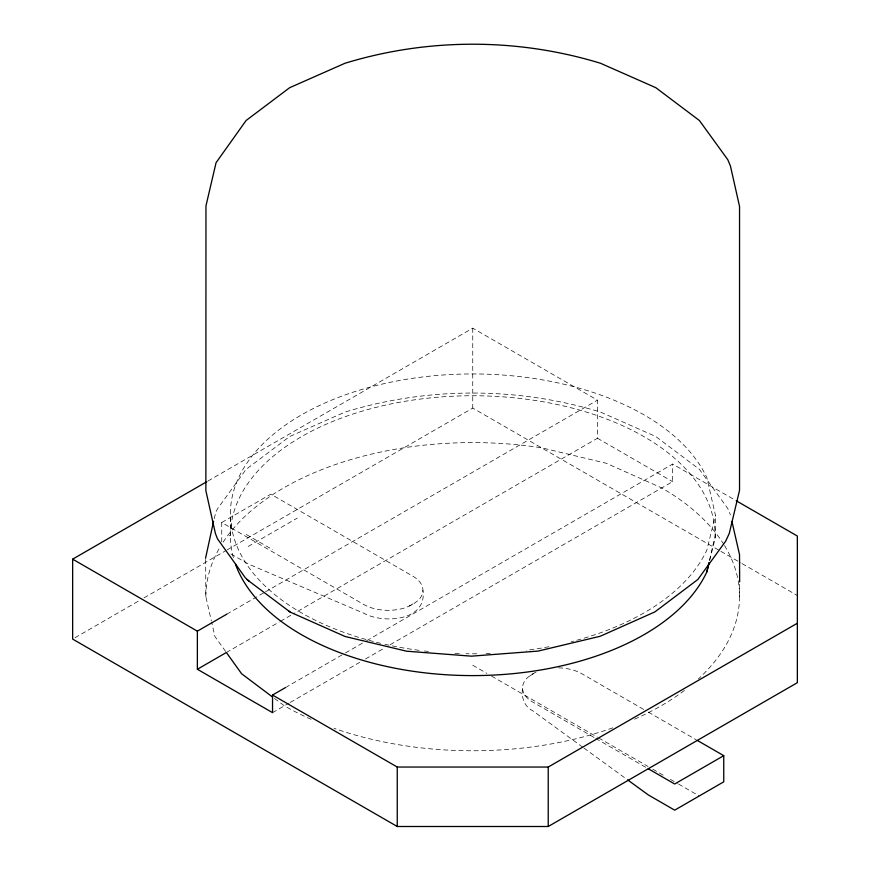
<?xml version="1.0" encoding="UTF-8"?>
<svg xmlns="http://www.w3.org/2000/svg" width="870" height="870" viewBox="0 0 870 870"><rect width="100%" height="100%" fill="white"/><g stroke="black" fill="none" stroke-linecap="round" stroke-linejoin="round"><path stroke-width="0.65" stroke-dasharray="4.35 3.26" d="M214.172 518.694L216.064 511.538L217.707 508.504L246.079 469.365L289.677 436.512L344.955 412.097C427.986 386.693 517.509 386.693 600.528 412.097L655.806 436.512L699.415 469.365L727.777 508.504L730.441 514.844M709.485 560.323L715.107 535.67A242.36 139.929 0 0 0 453.487 396.187A242.36 139.929 0 0 0 233.443 557.844M380.658 643.311A242.36 139.929 0 0 1 312.678 408.813A242.36 139.929 0 0 1 706.853 477.663L715.444 515.334L706.853 550.09A242.36 139.929 0 0 1 571.351 641.701M709.713 560.302L715.444 537.127L715.444 515.334M207.974 481.023L472.747 328.164L597.462 400.167L597.462 438.262L293.342 613.85M221.741 522.5L270.809 494.171L412.771 576.136A34.702 20.032 0 0 1 418.285 600.311L412.771 604.465L405.583 607.641A34.702 20.032 0 0 1 363.703 604.465L221.741 522.5L221.741 542.119M74.983 637.743L139.341 600.583M144.018 597.875L225.928 550.59M227.103 549.916L472.747 408.095L719.729 550.688M248.157 546.469L297.225 518.139M226.787 614.176L264.447 592.437M265.622 591.752L597.462 400.167M226.374 652.511L279.237 621.985M280.412 621.311L292.168 614.524M409.204 606.042L415.501 602.399M285.48 687.572L344.313 653.598M345.488 652.924L365.498 641.375M366.672 640.69L672.63 464.047L734.998 500.054M272.538 712.65L289.09 703.09M290.265 702.416L359.625 662.375M365.498 658.981L384.312 648.117M390.184 644.724L672.63 481.654L672.63 464.047M529.971 675.783L536.301 672.129L532.723 673.717L527.209 677.861A34.702 20.032 0 0 0 532.723 702.046L594.58 737.76M229.158 535.757L230.387 535.67L230.387 513.876M597.462 438.262L672.63 481.654M720.904 551.373L740.903 562.912M742.077 563.586L797.355 595.504M643.648 709.431L581.791 673.717A34.702 20.032 0 0 0 558.54 667.866M648.313 712.117L696.163 739.75M246.275 534.485L272.691 549.742M472.747 665.235L486.863 673.391M491.572 676.11L597.483 737.26M598.658 737.934L648.085 766.47M652.794 769.189L665.735 776.66M670.444 779.379L677.393 783.391M678.535 784.055L699.219 795.996M595.743 738.434L647.095 768.079M230.931 553.962L248.157 563.912L363.703 613.176C382.876 623.931 427.474 621.311 422.929 590.295M582.856 747.276L532.723 710.757C524.066 706.538 521.119 696.903 522.555 687.876M583.955 748.069L626.465 779.031M274.474 698.469L284.381 705.809A266.785 154.033 0 0 0 311.068 719.294M225.613 651.445L214.944 636.568L211.638 622.083M739.554 596.32L739.641 583.281M715.107 535.67L715.444 537.127M205.657 559.443L205.842 596.689L211.334 620.767M472.747 328.164L472.747 408.095M739.489 596.689A266.785 154.033 0 0 1 698.425 678.85M684.429 690.465A266.785 154.033 0 0 1 634.567 719.186M612.784 727.831A266.785 154.033 0 0 1 334.036 728.331M205.842 596.689A266.894 154.088 0 0 1 220.317 546.632M223.122 542.151A266.894 154.088 0 0 1 541.825 447.843L606.194 463.242L661.755 487.939A265.839 153.479 0 0 1 723.807 544.392M548.916 646.714A242.36 139.929 0 0 1 526.361 650.336M490.212 653.446A242.36 139.929 0 0 1 486.167 653.587M476.76 653.783A242.36 139.929 0 0 1 466.048 653.751M459.327 653.587A242.36 139.929 0 0 1 452.574 653.316M428.388 651.445A242.36 139.929 0 0 1 424.397 650.988M419.122 650.336A242.36 139.929 0 0 1 381.963 643.615M724.503 545.512A265.839 153.479 0 0 1 739.576 596.32"/><path stroke-width="1.3" d="M205.559 558.257L213.585 521.271M235.509 564.293A242.36 139.929 0 0 0 465.983 675.544A242.36 139.929 0 0 0 706.853 571.884L708.898 562.89M706.853 571.884L709.083 562.879M736.172 500.728L797.355 536.05L797.355 682.678L548.231 826.5L397.253 826.5L72.645 639.091L72.645 559.16L206.799 481.708M72.645 559.16L197.37 631.163L226.787 614.176M197.37 631.163L197.37 669.258L226.374 652.511L241.599 673.739L272.353 696.87M197.37 669.258L272.538 712.65L272.538 695.043L285.48 687.572M272.538 695.043L397.253 767.046L548.231 767.046L797.355 623.225M627.553 779.824L648.259 794.897L674.685 810.155L723.753 781.825L723.753 755.671L674.685 784L648.259 768.754M247.134 579.692L290.221 612.121L345.031 636.47L406.638 651.206L471.442 656.165L537.997 651.097L600.235 636.253L654.893 611.904L697.827 579.507L725.7 541.151L729.288 533.364L739.533 490.343L739.554 206.494L730.441 166.007L727.777 159.667L699.415 120.528L655.806 87.685L600.528 63.271C517.509 37.867 427.986 37.867 344.955 63.271L289.677 87.685L246.079 120.528L216.064 162.701L205.962 205.875L205.875 490.713L215.412 533.484L217.5 538.845L245.351 577.811L249.201 581.258M697.327 740.424L723.753 755.671M288.535 610.838L290.221 612.121M731.942 521.424L739.533 554.701L739.641 581.932M548.231 767.046L548.231 826.5M397.253 767.046L397.253 826.5"/></g></svg>
